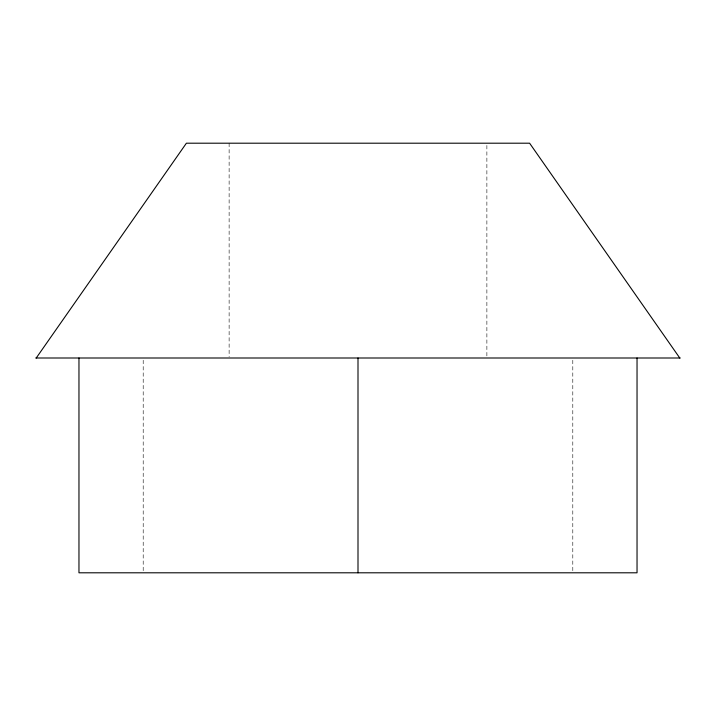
<?xml version="1.0" encoding="UTF-8"?>
<svg xmlns="http://www.w3.org/2000/svg" width="716" height="716" viewBox="0 0 716 716"><rect width="100%" height="100%" fill="white"/><g stroke="black" fill="none" stroke-linecap="round" stroke-linejoin="round"><path stroke-width="0.54" stroke-dasharray="3.58 2.69" d="M572.8 360.238L572.8 571.681M486.88 145.438L486.88 356.881M229.12 143.2L229.12 356.881M143.2 360.238L143.2 571.681"/><path stroke-width="1.07" d="M36.23 358L186.393 143.2L529.607 143.2L679.77 358M35.8 358L680.2 358M637.034 358L637.034 572.8L78.966 572.8L78.966 358M358 358L358 572.8"/></g></svg>
